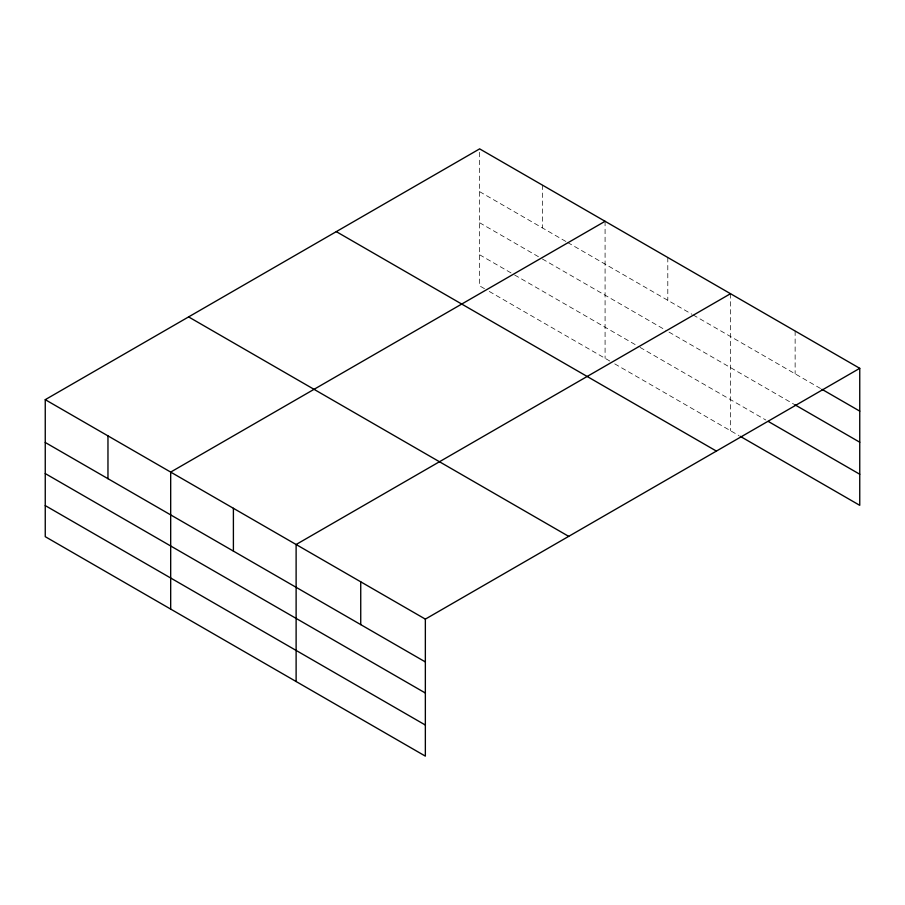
<?xml version="1.0" encoding="UTF-8"?>
<svg xmlns="http://www.w3.org/2000/svg" width="905" height="905" viewBox="0 0 905 905"><rect width="100%" height="100%" fill="white"/><g stroke="black" fill="none" stroke-linecap="round" stroke-linejoin="round"><path stroke-width="0.68" stroke-dasharray="4.53 3.39" d="M484.469 288.661L479.65 285.878L479.65 148.873M479.65 191.679L566.485 241.816M567.695 242.517L691.918 314.239M693.128 314.929L820.733 388.607M479.65 222.766L538.747 256.884M542.367 258.977L666.589 330.698M668.999 332.09L795.133 404.908M479.65 254.791L513.418 274.294M514.617 274.984L638.851 346.706M640.061 347.407L765.868 420.044M489.288 291.455L609.902 361.084M614.733 363.867L739.046 435.644M795.133 331.015L795.133 373.822M730.516 293.706L730.516 430.712M667.8 257.506L667.8 300.313M605.083 221.295L605.083 358.301M542.367 185.084L542.367 227.89"/><path stroke-width="1.36" d="M859.75 368.324L479.65 148.873L45.25 399.671L45.25 536.676L425.35 756.128L425.35 619.122L859.75 368.324L859.75 505.329L740.267 436.346M605.083 221.295L170.683 472.093L170.683 609.099M730.516 293.706L296.116 544.505L296.116 681.51M821.955 389.308L859.75 411.13M795.133 404.908L859.75 442.217M768.311 421.459L859.75 474.243M336.298 231.635L716.398 451.086M188.602 316.908L568.702 536.36M45.25 399.671L425.35 619.122M45.25 442.477L425.35 661.928M45.25 473.564L425.35 693.015M45.25 505.59L425.35 725.041M360.733 581.813L360.733 624.62M233.4 508.293L233.4 551.1M107.967 435.882L107.967 478.688"/></g></svg>
